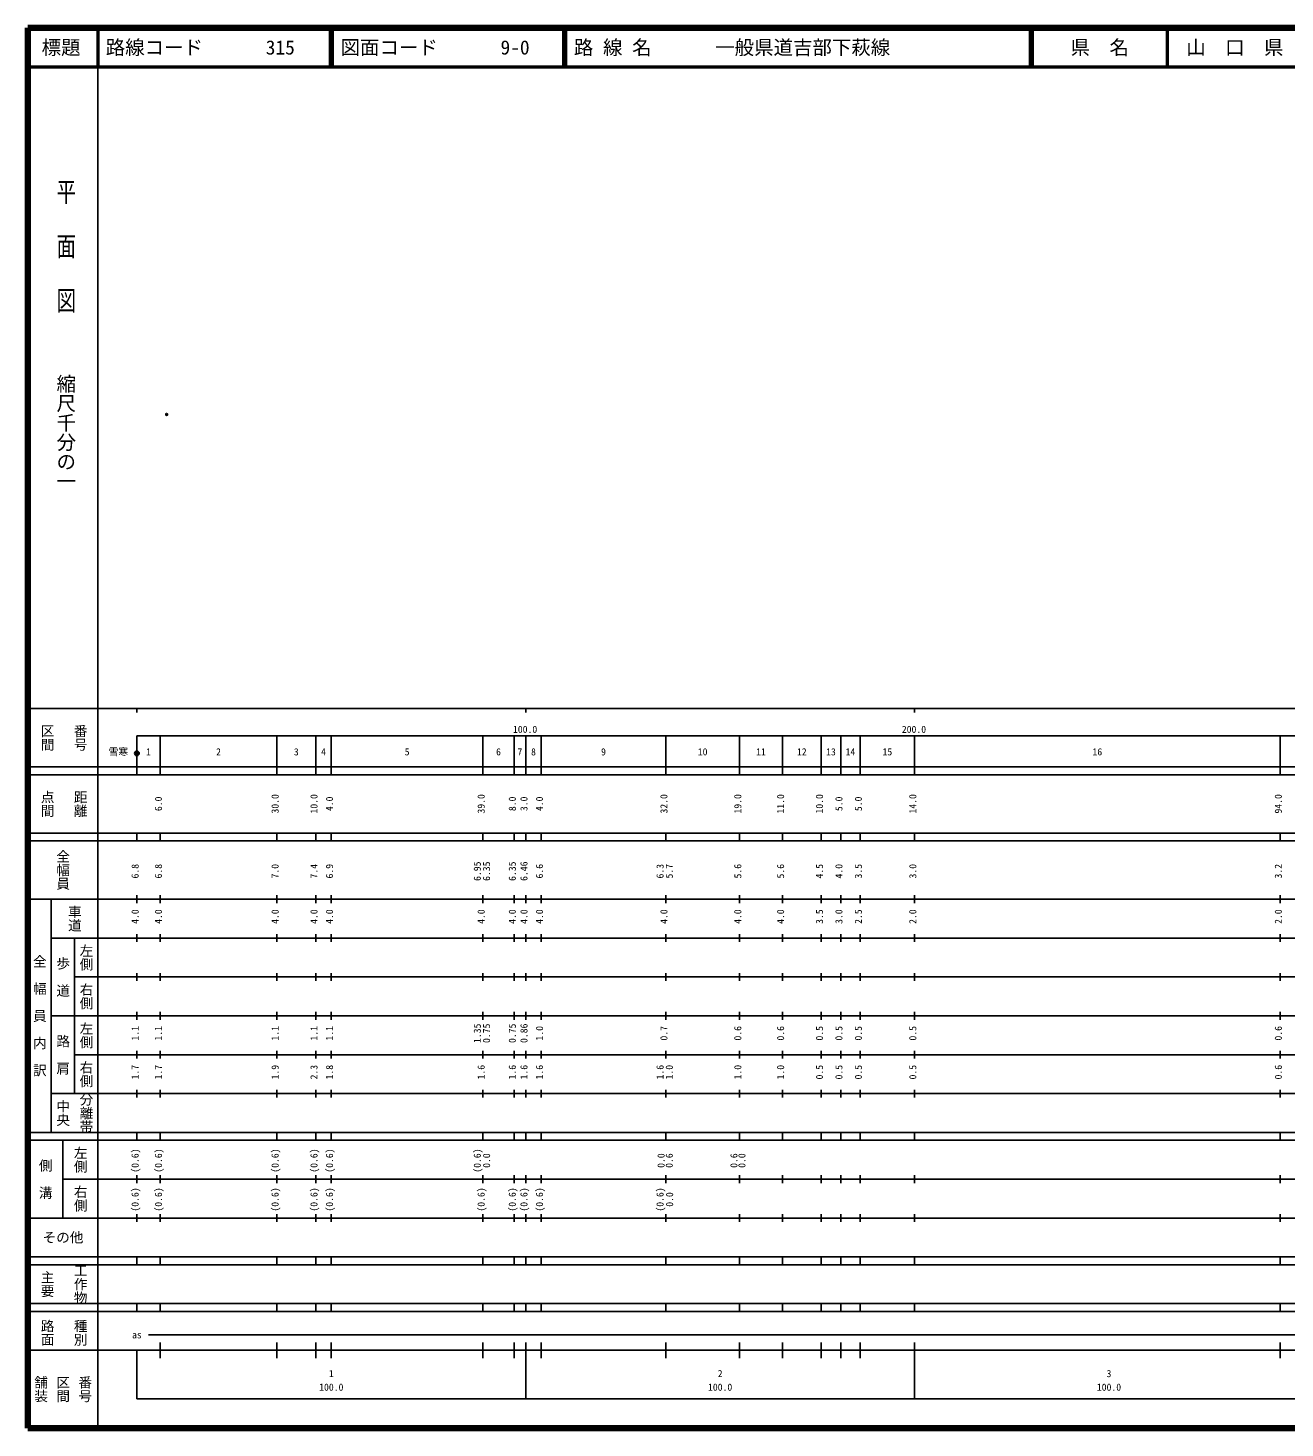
# Model space of a CAD drawing. Units: millimetres on the paper. Extents: x 40 to 680, y 20 to 380.
# Drawn here: x 40 to 363.3, y 20 to 380 of the extents above; entities that cross this region are included whole.
import ezdxf
from ezdxf.enums import TextEntityAlignment as Align

# ---------------------------------------------------------------- set-up
doc = ezdxf.new("R2010")
doc.units = ezdxf.units.MM
doc.header["$PDMODE"] = 32
doc.header["$PDSIZE"] = 0.5
doc.layers.add('M-OTRS', color=6, linetype='Continuous')
doc.layers.add('M-TTL-TXT', color=7, linetype='Continuous')
for name, color, linetype, lineweight in [('M-TTL', 2, 'Continuous', 140), ('M-TTL-BAND', 7, 'Continuous', 25), ('M-TTL-LINE', 7, 'Continuous', 50)]:
    doc.layers.add(name, color=color, linetype=linetype, lineweight=lineweight)
doc.styles.add('@ＭＳ ゴシック', font='')
doc.styles.add('ＭＳ ゴシック', font='')
doc.styles.get('@ＭＳ ゴシック').set_extended_font_data('@MS Gothic')
doc.styles.get('ＭＳ ゴシック').set_extended_font_data('MS Gothic')

msp = doc.modelspace()

# ---------------------------------------------------------------- hatches: boundary and pattern name
at = {"layer": 'M-TTL-BAND'}
msp.add_hatch(color=256, dxfattribs=at).paths.add_polyline_path([(68.603, 193.482), (68.602, 193.506), (68.601, 193.53), (68.599, 193.553), (68.595, 193.576), (68.591, 193.6), (68.586, 193.623), (68.58, 193.645), (68.573, 193.668), (68.566, 193.69), (68.557, 193.712), (68.548, 193.734), (68.537, 193.755), (68.526, 193.776), (68.514, 193.796), (68.502, 193.816), (68.488, 193.835), (68.474, 193.854), (68.459, 193.872), (68.443, 193.89), (68.427, 193.907), (68.41, 193.923), (68.393, 193.939), (68.374, 193.954), (68.356, 193.968), (68.336, 193.981), (68.316, 193.994), (68.296, 194.006), (68.275, 194.017), (68.254, 194.027), (68.232, 194.037), (68.211, 194.045), (68.188, 194.053), (68.166, 194.06), (68.143, 194.066), (68.12, 194.071), (68.097, 194.075), (68.073, 194.078), (68.05, 194.081), (68.026, 194.082), (68.003, 194.082), (67.979, 194.082), (67.956, 194.081), (67.932, 194.078), (67.909, 194.075), (67.886, 194.071), (67.863, 194.066), (67.84, 194.06), (67.817, 194.053), (67.795, 194.045), (67.773, 194.037), (67.752, 194.027), (67.73, 194.017), (67.71, 194.006), (67.689, 193.994), (67.67, 193.981), (67.65, 193.968), (67.631, 193.954), (67.613, 193.939), (67.596, 193.923), (67.579, 193.907), (67.562, 193.89), (67.547, 193.872), (67.532, 193.854), (67.517, 193.835), (67.504, 193.816), (67.491, 193.796), (67.479, 193.776), (67.468, 193.755), (67.458, 193.734), (67.449, 193.712), (67.44, 193.69), (67.432, 193.668), (67.425, 193.645), (67.419, 193.623), (67.414, 193.6), (67.41, 193.576), (67.407, 193.553), (67.405, 193.53), (67.403, 193.506), (67.403, 193.482), (67.403, 193.459), (67.405, 193.435), (67.407, 193.412), (67.41, 193.389), (67.414, 193.365), (67.419, 193.342), (67.425, 193.32), (67.432, 193.297), (67.44, 193.275), (67.449, 193.253), (67.458, 193.231), (67.468, 193.21), (67.479, 193.189), (67.491, 193.169), (67.504, 193.149), (67.517, 193.13), (67.532, 193.111), (67.547, 193.093), (67.562, 193.075), (67.579, 193.058), (67.596, 193.042), (67.613, 193.026), (67.631, 193.011), (67.65, 192.997), (67.67, 192.984), (67.689, 192.971), (67.71, 192.959), (67.73, 192.948), (67.752, 192.938), (67.773, 192.928), (67.795, 192.92), (67.817, 192.912), (67.84, 192.905), (67.863, 192.899), (67.886, 192.894), (67.909, 192.89), (67.932, 192.887), (67.956, 192.884), (67.979, 192.883), (68.003, 192.882), (68.026, 192.883), (68.05, 192.884), (68.073, 192.887), (68.097, 192.89), (68.12, 192.894), (68.143, 192.899), (68.166, 192.905), (68.188, 192.912), (68.211, 192.92), (68.232, 192.928), (68.254, 192.938), (68.275, 192.948), (68.296, 192.959), (68.316, 192.971), (68.336, 192.984), (68.356, 192.997), (68.374, 193.011), (68.393, 193.026), (68.41, 193.042), (68.427, 193.058), (68.443, 193.075), (68.459, 193.093), (68.474, 193.111), (68.488, 193.13), (68.502, 193.149), (68.514, 193.169), (68.526, 193.189), (68.537, 193.21), (68.548, 193.231), (68.557, 193.253), (68.566, 193.275), (68.573, 193.297), (68.58, 193.32), (68.586, 193.342), (68.591, 193.365), (68.595, 193.389), (68.599, 193.412), (68.601, 193.435), (68.602, 193.459)])

# ---------------------------------------------------------------- linework, layer by layer
at = {"layer": 'M-OTRS'}
msp.add_point((75.66, 280.623), dxfattribs=at)
at = {"layer": 'M-TTL'}
for p, q in [((40, 380), (40, 20)), ((680, 380), (40, 380)), ((40, 20), (680, 20))]:
    msp.add_line(p, q, dxfattribs=at)
at = {"layer": 'M-TTL-BAND'}
for p, q in [((58, 370), (58, 20)), ((40, 205), (579, 205)), ((68, 205), (68, 204)), ((168, 205), (168, 204)), ((268, 205), (268, 204)), ((68, 198), (579, 198)), ((68, 198), (68, 188)), ((74, 188), (74, 198)), ((104, 188), (104, 198)), ((114, 188), (114, 198)), ((118, 188), (118, 198)), ((157, 188), (157, 198)), ((165, 188), (165, 198)), ((168, 188), (168, 198)), ((172, 188), (172, 198)), ((204, 188), (204, 198)), ((223, 188), (223, 198)), ((234, 188), (234, 198)), ((244, 188), (244, 198)), ((249, 188), (249, 198)), ((254, 188), (254, 198)), ((268, 188), (268, 198)), ((362, 188), (362, 198)), ((40, 190), (579, 190)), ((40, 188), (579, 188)), ((40, 173), (579, 173)), ((68, 171), (68, 173)), ((74, 171), (74, 173)), ((104, 171), (104, 173)), ((114, 171), (114, 173)), ((118, 171), (118, 173)), ((157, 171), (157, 173)), ((165, 171), (165, 173)), ((168, 171), (168, 173)), ((172, 171), (172, 173)), ((204, 171), (204, 173)), ((223, 171), (223, 173)), ((234, 171), (234, 173)), ((244, 171), (244, 173)), ((249, 171), (249, 173)), ((254, 171), (254, 173)), ((268, 171), (268, 173)), ((362, 171), (362, 173)), ((40, 171), (579, 171)), ((40, 156), (579, 156)), ((46, 96), (46, 156)), ((68, 155), (68, 157)), ((74, 155), (74, 157)), ((104, 155), (104, 157)), ((114, 155), (114, 157)), ((118, 155), (118, 157)), ((157, 155), (157, 157)), ((165, 155), (165, 157)), ((168, 155), (168, 157)), ((172, 155), (172, 157)), ((204, 155), (204, 157)), ((223, 155), (223, 157)), ((234, 155), (234, 157)), ((244, 155), (244, 157)), ((249, 155), (249, 157)), ((254, 155), (254, 157)), ((268, 155), (268, 157)), ((362, 155), (362, 157)), ((46, 146), (579, 146)), ((52, 146), (52, 106)), ((68, 145), (68, 147)), ((74, 145), (74, 147)), ((104, 145), (104, 147)), ((114, 145), (114, 147)), ((118, 145), (118, 147)), ((157, 145), (157, 147)), ((165, 145), (165, 147)), ((168, 145), (168, 147)), ((172, 145), (172, 147)), ((204, 145), (204, 147)), ((223, 145), (223, 147)), ((234, 145), (234, 147)), ((244, 145), (244, 147)), ((249, 145), (249, 147)), ((254, 145), (254, 147)), ((268, 145), (268, 147)), ((362, 145), (362, 147)), ((68, 135), (68, 137)), ((74, 135), (74, 137)), ((104, 135), (104, 137)), ((114, 135), (114, 137)), ((118, 135), (118, 137)), ((157, 135), (157, 137)), ((165, 135), (165, 137)), ((168, 135), (168, 137)), ((172, 135), (172, 137)), ((204, 135), (204, 137)), ((223, 135), (223, 137)), ((234, 135), (234, 137)), ((244, 135), (244, 137)), ((249, 135), (249, 137)), ((254, 135), (254, 137)), ((268, 135), (268, 137)), ((362, 135), (362, 137)), ((52, 136), (579, 136)), ((46, 126), (579, 126)), ((68, 125), (68, 127)), ((74, 125), (74, 127)), ((104, 125), (104, 127)), ((114, 125), (114, 127)), ((118, 125), (118, 127)), ((157, 125), (157, 127)), ((165, 125), (165, 127)), ((168, 125), (168, 127)), ((172, 125), (172, 127)), ((204, 125), (204, 127)), ((223, 125), (223, 127)), ((234, 125), (234, 127)), ((244, 125), (244, 127)), ((249, 125), (249, 127)), ((254, 125), (254, 127)), ((268, 125), (268, 127)), ((362, 125), (362, 127)), ((52, 116), (579, 116)), ((68, 115), (68, 117)), ((74, 115), (74, 117)), ((104, 115), (104, 117)), ((114, 115), (114, 117)), ((118, 115), (118, 117)), ((157, 115), (157, 117)), ((165, 115), (165, 117)), ((168, 115), (168, 117)), ((172, 115), (172, 117)), ((204, 115), (204, 117)), ((223, 115), (223, 117)), ((234, 115), (234, 117)), ((244, 115), (244, 117)), ((249, 115), (249, 117)), ((254, 115), (254, 117)), ((268, 115), (268, 117)), ((362, 115), (362, 117)), ((46, 106), (579, 106)), ((68, 105), (68, 107)), ((74, 105), (74, 107)), ((104, 105), (104, 107)), ((114, 105), (114, 107)), ((118, 105), (118, 107)), ((157, 105), (157, 107)), ((165, 105), (165, 107)), ((168, 105), (168, 107)), ((172, 105), (172, 107)), ((204, 105), (204, 107)), ((223, 105), (223, 107)), ((234, 105), (234, 107)), ((244, 105), (244, 107)), ((249, 105), (249, 107)), ((254, 105), (254, 107)), ((268, 105), (268, 107)), ((362, 105), (362, 107)), ((40, 96), (579, 96)), ((40, 94), (579, 94)), ((49, 94), (49, 74)), ((68, 94), (68, 96)), ((74, 94), (74, 96)), ((104, 94), (104, 96)), ((114, 94), (114, 96)), ((118, 94), (118, 96)), ((157, 94), (157, 96)), ((165, 94), (165, 96)), ((168, 94), (168, 96)), ((172, 94), (172, 96)), ((204, 94), (204, 96)), ((223, 94), (223, 96)), ((234, 94), (234, 96)), ((244, 94), (244, 96)), ((249, 94), (249, 96)), ((254, 94), (254, 96)), ((268, 94), (268, 96)), ((362, 94), (362, 96)), ((49, 84), (579, 84)), ((68, 83), (68, 85)), ((74, 83), (74, 85)), ((104, 83), (104, 85)), ((114, 83), (114, 85)), ((118, 83), (118, 85)), ((157, 83), (157, 85)), ((165, 83), (165, 85)), ((168, 83), (168, 85)), ((172, 83), (172, 85)), ((204, 83), (204, 85)), ((223, 83), (223, 85)), ((234, 83), (234, 85)), ((244, 83), (244, 85)), ((249, 83), (249, 85)), ((254, 83), (254, 85)), ((268, 83), (268, 85)), ((362, 83), (362, 85)), ((40, 74), (579, 74)), ((68, 73), (68, 75)), ((74, 73), (74, 75)), ((104, 73), (104, 75)), ((114, 73), (114, 75)), ((118, 73), (118, 75)), ((157, 73), (157, 75)), ((165, 73), (165, 75)), ((168, 73), (168, 75)), ((172, 73), (172, 75)), ((204, 73), (204, 75)), ((223, 73), (223, 75)), ((234, 73), (234, 75)), ((244, 73), (244, 75)), ((249, 73), (249, 75)), ((254, 73), (254, 75)), ((268, 73), (268, 75)), ((362, 73), (362, 75)), ((40, 64), (579, 64)), ((40, 62), (579, 62)), ((68, 62), (68, 64)), ((74, 62), (74, 64)), ((104, 62), (104, 64)), ((114, 62), (114, 64)), ((118, 62), (118, 64)), ((157, 62), (157, 64)), ((165, 62), (165, 64)), ((168, 62), (168, 64)), ((172, 62), (172, 64)), ((204, 62), (204, 64)), ((223, 62), (223, 64)), ((234, 62), (234, 64)), ((244, 62), (244, 64)), ((249, 62), (249, 64)), ((254, 62), (254, 64)), ((268, 62), (268, 64)), ((362, 62), (362, 64)), ((40, 52), (579, 52)), ((68, 50), (68, 52)), ((74, 50), (74, 52)), ((104, 50), (104, 52)), ((114, 50), (114, 52)), ((118, 50), (118, 52)), ((157, 50), (157, 52)), ((165, 50), (165, 52)), ((168, 50), (168, 52)), ((172, 50), (172, 52)), ((204, 50), (204, 52)), ((223, 50), (223, 52)), ((234, 50), (234, 52)), ((244, 50), (244, 52)), ((249, 50), (249, 52)), ((254, 50), (254, 52)), ((268, 50), (268, 52)), ((362, 50), (362, 52)), ((40, 50), (579, 50)), ((71, 44), (565, 44)), ((40, 40), (579, 40)), ((68, 40), (68, 27.5)), ((74, 38), (74, 42)), ((104, 38), (104, 42)), ((114, 38), (114, 42)), ((118, 38), (118, 42)), ((157, 38), (157, 42)), ((165, 38), (165, 42)), ((168, 27.5), (168, 42)), ((172, 38), (172, 42)), ((204, 38), (204, 42)), ((223, 38), (223, 42)), ((234, 38), (234, 42)), ((244, 38), (244, 42)), ((249, 38), (249, 42)), ((254, 38), (254, 42)), ((268, 27.5), (268, 42)), ((362, 38), (362, 42)), ((68, 27.5), (579, 27.5))]:
    msp.add_line(p, q, dxfattribs=at)
msp.add_circle((68.003, 193.482), 0.6, dxfattribs=at)
at = {"layer": 'M-TTL-LINE'}
for p, q in [((58, 380), (58, 370)), ((117.75, 380), (117.75, 370)), ((118.25, 380), (118.25, 370)), ((177.75, 380), (177.75, 370)), ((178.25, 380), (178.25, 370)), ((297.75, 380), (297.75, 370)), ((298.25, 380), (298.25, 370)), ((333, 380), (333, 370)), ((40, 370), (680, 370))]:
    msp.add_line(p, q, dxfattribs=at)

# ---------------------------------------------------------------- texts
at = {"layer": 'M-TTL-BAND', "style": '@ＭＳ ゴシック', "width": 1.4}
msp.add_text('平  面  図', height=3.666, rotation=270, dxfattribs=at).set_placement((49.777, 306.475), align=Align.MIDDLE_RIGHT)
at = {"layer": 'M-TTL-BAND', "style": '@ＭＳ ゴシック'}
msp.add_text('縮尺千分の一', height=3.666, rotation=270, dxfattribs=at).set_placement((49.777, 261.03), align=Align.MIDDLE_RIGHT)
for s, p in [('区間', (45, 197.5)), ('番号', (53.5, 197.5)), ('点間', (45, 180.5)), ('距離', (53.5, 180.5)), ('全幅員', (49, 163.5)), ('車道', (52, 151)), ('左側', (55, 141)), ('全\u3000幅\u3000員\u3000内\u3000訳', (43, 126)), ('歩\u3000道', (49, 136)), ('右側', (55, 131)), ('左側', (55, 121)), ('路\u3000肩', (49, 116)), ('右側', (55, 111)), ('分離帯', (55, 101)), ('中央', (49, 101)), ('左側', (53.5, 89)), ('側\u3000溝', (44.5, 84)), ('右側', (53.5, 79)), ('工作物', (53.5, 57)), ('主要', (45, 57)), ('路面', (45, 44.5)), ('種別', (53.5, 44.5)), ('舗装', (43.333, 30)), ('区間', (49, 30)), ('番号', (54.667, 30))]:
    msp.add_text(s, height=2.566, rotation=270, dxfattribs=at).set_placement(p, align=Align.MIDDLE_CENTER)
at = {"layer": 'M-TTL-BAND', "style": 'ＭＳ ゴシック'}
for s, p in [('100.0', (167.844, 198.195)), ('200.0', (267.844, 198.195)), ('雪寒', (63.241, 192.405)), ('1', (71, 192.405)), ('2', (89, 192.405)), ('3', (109, 192.405)), ('4', (116, 192.405)), ('5', (137.5, 192.405)), ('6', (161, 192.405)), ('7', (166.5, 192.405)), ('8', (170, 192.405)), ('9', (188, 192.405)), ('10', (213.5, 192.405)), ('11', (228.5, 192.405)), ('12', (239, 192.405)), ('13', (246.5, 192.405)), ('14', (251.5, 192.405)), ('15', (261, 192.405)), ('16', (315, 192.405)), ('as', (68, 42.5)), ('1', (118, 32.523)), ('2', (218, 32.523)), ('3', (318, 32.523)), ('100.0', (118, 29.033)), ('100.0', (218, 29.033)), ('100.0', (318, 29.033))]:
    msp.add_text(s, height=1.833, dxfattribs=at).set_placement(p, align=Align.BOTTOM_CENTER)
for s, p in [('6.0', (75, 180.5)), ('30.0', (105, 180.5)), ('10.0', (115, 180.5)), ('4.0', (119, 180.5)), ('39.0', (158, 180.5)), ('8.0', (166, 180.5)), ('3.0', (169, 180.5)), ('4.0', (173, 180.5)), ('32.0', (205, 180.5)), ('19.0', (224, 180.5)), ('11.0', (235, 180.5)), ('10.0', (245, 180.5)), ('5.0', (250, 180.5)), ('5.0', (255, 180.5)), ('14.0', (269, 180.5)), ('94.0', (363, 180.5)), ('6.8', (69, 163.174)), ('6.8', (75, 163.174)), ('7.0', (105, 163.174)), ('7.4', (115, 163.174)), ('6.9', (119, 163.174)), ('6.95', (157, 163.174)), ('6.35', (159.37, 163.174)), ('6.35', (166, 163.174)), ('6.46', (169, 163.174)), ('6.6', (173, 163.174)), ('6.3', (204, 163.174)), ('5.7', (206.37, 163.174)), ('5.6', (224, 163.174)), ('5.6', (235, 163.174)), ('4.5', (245, 163.174)), ('4.0', (250, 163.174)), ('3.5', (255, 163.174)), ('3.0', (269, 163.174)), ('3.2', (363, 163.174)), ('4.0', (69, 151.5)), ('4.0', (75, 151.5)), ('4.0', (105, 151.5)), ('4.0', (115, 151.5)), ('4.0', (119, 151.5)), ('4.0', (158, 151.5)), ('4.0', (166, 151.5)), ('4.0', (169, 151.5)), ('4.0', (173, 151.5)), ('4.0', (205, 151.5)), ('4.0', (224, 151.5)), ('4.0', (235, 151.5)), ('3.5', (245, 151.5)), ('3.0', (250, 151.5)), ('2.5', (255, 151.5)), ('2.0', (269, 151.5)), ('2.0', (363, 151.5)), ('1.1', (69, 121.5)), ('1.1', (75, 121.5)), ('1.1', (105, 121.5)), ('1.1', (115, 121.5)), ('1.1', (119, 121.5)), ('1.35', (157, 121.5)), ('0.75', (159.37, 121.5)), ('0.75', (166, 121.5)), ('0.86', (169, 121.5)), ('1.0', (173, 121.5)), ('0.7', (205, 121.5)), ('0.6', (224, 121.5)), ('0.6', (235, 121.5)), ('0.5', (245, 121.5)), ('0.5', (250, 121.5)), ('0.5', (255, 121.5)), ('0.5', (269, 121.5)), ('0.6', (363, 121.5)), ('1.7', (69, 111.5)), ('1.7', (75, 111.5)), ('1.9', (105, 111.5)), ('2.3', (115, 111.5)), ('1.8', (119, 111.5)), ('1.6', (158, 111.5)), ('1.6', (166, 111.5)), ('1.6', (169, 111.5)), ('1.6', (173, 111.5)), ('1.6', (204, 111.5)), ('1.0', (206.37, 111.5)), ('1.0', (224, 111.5)), ('1.0', (235, 111.5)), ('0.5', (245, 111.5)), ('0.5', (250, 111.5)), ('0.5', (255, 111.5)), ('0.5', (269, 111.5)), ('0.6', (363, 111.5)), ('(0.6)', (69, 88.764)), ('(0.6)', (75, 88.764)), ('(0.6)', (105, 88.764)), ('(0.6)', (115, 88.764)), ('(0.6)', (119, 88.764)), ('(0.6)', (157, 88.764)), ('0.0', (159.394, 88.764)), ('0.0', (204.259, 88.764)), ('0.6', (206.37, 88.764)), ('0.6', (223, 88.764)), ('0.0', (225.052, 88.764)), ('(0.6)', (69, 78.764)), ('(0.6)', (75, 78.764)), ('(0.6)', (105, 78.764)), ('(0.6)', (115, 78.764)), ('(0.6)', (119, 78.764)), ('(0.6)', (158, 78.764)), ('(0.6)', (166, 78.764)), ('(0.6)', (169, 78.764)), ('(0.6)', (173, 78.764)), ('(0.6)', (204, 78.764)), ('0.0', (206.459, 78.764))]:
    msp.add_text(s, height=1.833, rotation=90, dxfattribs=at).set_placement(p, align=Align.BOTTOM_CENTER)
msp.add_text('その他', height=2.566, dxfattribs=at).set_placement((49, 69), align=Align.MIDDLE_CENTER)
at = {"layer": 'M-TTL-TXT', "style": 'ＭＳ ゴシック'}
for s, p in [('標題', (48.5, 375)), ('県\u3000名', (315.625, 375)), ('山\u3000口\u3000県', (350.375, 375))]:
    msp.add_text(s, height=3.666, dxfattribs=at).set_placement(p, align=Align.MIDDLE_CENTER)
for s, p in [('路線コード', (60, 375)), ('315', (101.142, 375)), ('図面コード', (120.38, 375)), ('9-0', (161.521, 375)), ('路 線 名', (180.38, 375)), ('一般県道吉部下萩線', (216.734, 375))]:
    msp.add_text(s, height=3.666, dxfattribs=at).set_placement(p, align=Align.MIDDLE_LEFT)

doc.saveas('drawing.dxf')
